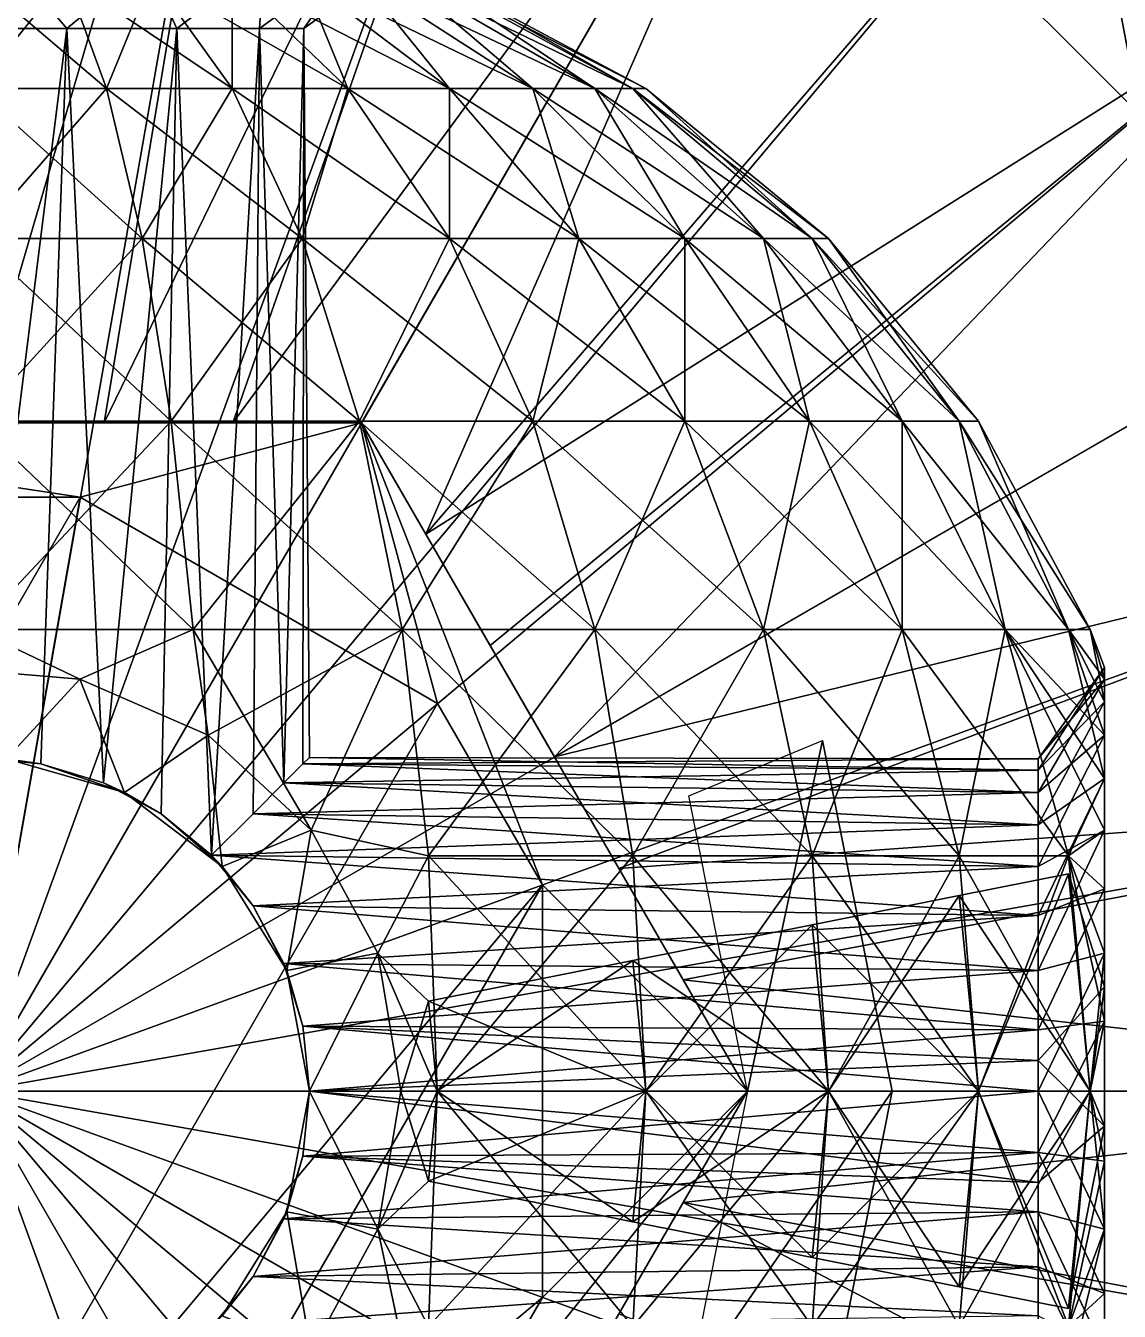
# Model space of a CAD drawing. Header units: centimetres. Extents: x -66.3 to 12.3, y -51.5 to 19.3.
# Drawn here: x 10.535 to 11.668, y 17.272 to 18.604 of the extents above; entities that cross this region are included whole.
import ezdxf

# ---------------------------------------------------------------- set-up
doc = ezdxf.new("R2010")
doc.units = ezdxf.units.CM
doc.layers.add('chrom', color=9, linetype='Continuous', true_color=0xbebebe)
doc.layers.add('plastik schwarz', color=250, linetype='Continuous', true_color=0x282828)

# ---------------------------------------------------------------- blocks, each defined once
blk = doc.blocks.new('GeometrySelector_1BD8XMC2')
at = {"layer": 'plastik schwarz'}
for points in [[(0, 0), (-0.2735, 1.5511), (0, 1.575)], [(0, 0), (-0.5387, 1.48), (-0.2735, 1.5511)], [(0, 0), (-0.7875, 1.364), (-0.5387, 1.48)], [(0, 0), (-1.0124, 1.2065), (-0.7875, 1.364)], [(0, 0), (-1.2065, 1.0124), (-1.0124, 1.2065)], [(0, 0), (-1.364, 0.7875), (-1.2065, 1.0124)], [(0, 0), (-1.48, 0.5387), (-1.364, 0.7875)], [(-0.4, 0.6928, 1.75), (-0.4, 0.6928, 1.1), (-0.8, 0, 1.1)], [(-0.4, 0.6928, 1.75), (-0.8, 0, 1.1), (-0.8, 0, 1.75)], [(-0.4788, 0.4017, 2), (-0.4, 0.6928, 1.75), (-0.8, 0, 1.75)], [(-0.5873, -0.2138, 2), (-0.4788, -0.4017, 2), (0.1085, 0.6155, 2)], [(-0.1085, 0.6155, 2), (-0.5873, -0.2138, 2), (0.1085, 0.6155, 2)], [(-0.5873, 0.2138, 2), (-0.5873, -0.2138, 2), (-0.1085, 0.6155, 2)], [(-0.4788, 0.4017, 2), (-0.5873, 0.2138, 2), (-0.1085, 0.6155, 2)], [(0.1085, 0.6155, 2), (-0.4788, -0.4017, 2), (-0.1085, -0.6155, 2)], [(0.1085, 0.6155, 2), (-0.1085, -0.6155, 2), (0.4788, 0.4017, 2)], [(-1.748, 0.3082, 0.6), (-0.7333, 0.1155, 1.1), (-1.668, 0.6071, 0.6)], [(-0.7333, 0.1155, 1.1), (-0.6667, 0.2309, 1.1), (-1.668, 0.6071, 0.6)], [(0, 0), (-1.5511, 0.2735), (-1.48, 0.5387)], [(-0.4788, 0.4017, 2), (-0.8, 0, 1.75), (-0.5873, 0.2138, 2)], [(0.4788, 0.4017, 2), (-0.1085, -0.6155, 2), (0.1085, -0.6155, 2)], [(-0.7333, 0.1155, 1.1), (-1.748, 0.3082, 0.6), (-1.775, 0, 0.6)], [(0, 0), (-1.575, 0), (-1.5511, 0.2735)], [(-0.5873, -0.2138, 2), (-0.5873, 0.2138, 2), (-0.8, 0, 1.75)], [(-0.7333, 0.1155, 1.1), (-1.775, 0, 0.6), (-0.8, 0, 1.1)], [(-0.7333, -0.1155, 1.1), (-0.8, 0, 1.1), (-1.775, 0, 0.6)], [(-0.7333, -0.1155, 1.1), (-1.775, 0, 0.6), (-1.748, -0.3082, 0.6)], [(0, 0), (-1.5511, -0.2735), (-1.575, 0)], [(0, 0), (-1.48, -0.5387), (-1.5511, -0.2735)], [(0, 0), (-1.364, -0.7875), (-1.48, -0.5387)], [(0, 0), (-1.2065, -1.0124), (-1.364, -0.7875)], [(0, 0), (-1.0124, -1.2065), (-1.2065, -1.0124)], [(0, 0), (-0.7875, -1.364), (-1.0124, -1.2065)], [(-0.5873, -0.2138, 2), (-0.8, 0, 1.75), (-0.4, -0.6928, 1.75)], [(-0.8, 0, 1.75), (-0.8, 0, 1.1), (-0.4, -0.6928, 1.1)], [(-0.8, 0, 1.75), (-0.4, -0.6928, 1.1), (-0.4, -0.6928, 1.75)], [(0, 0), (-0.5387, -1.48), (-0.7875, -1.364)], [(0, 0), (-0.2735, -1.5511), (-0.5387, -1.48)], [(0, 0), (0, -1.575), (-0.2735, -1.5511)], [(-0.6667, -0.2309, 1.1), (-0.7333, -0.1155, 1.1), (-1.748, -0.3082, 0.6)], [(-0.5873, -0.2138, 2), (-0.4, -0.6928, 1.75), (-0.4788, -0.4017, 2)], [(-0.6667, -0.2309, 1.1), (-1.748, -0.3082, 0.6), (-1.668, -0.6071, 0.6)], [(-0.6, -0.3464, 1.1), (-0.6667, -0.2309, 1.1), (-1.668, -0.6071, 0.6)], [(-0.6, -0.3464, 1.1), (-1.668, -0.6071, 0.6), (-1.5372, -0.8875, 0.6)], [(-0.6, -0.3464, 1.1), (-1.5372, -0.8875, 0.6), (-1.3597, -1.1409, 0.6)], [(-0.6, -0.3464, 1.1), (-1.3597, -1.1409, 0.6), (-0.5333, -0.4619, 1.1)], [(-0.1085, -0.6155, 2), (-0.4788, -0.4017, 2), (-0.4, -0.6928, 1.75)], [(-0.4667, -0.5774, 1.1), (-0.5333, -0.4619, 1.1), (-1.3597, -1.1409, 0.6)], [(-1.1409, -1.3597, 0.6), (-0.4667, -0.5774, 1.1), (-1.3597, -1.1409, 0.6)], [(-0.4667, -0.5774, 1.1), (-1.1409, -1.3597, 0.6), (-0.8875, -1.5372, 0.6)], [(-0.4667, -0.5774, 1.1), (-0.8875, -1.5372, 0.6), (-0.4, -0.6928, 1.1)], [(-0.1085, -0.6155, 2), (-0.4, -0.6928, 1.75), (0.4, -0.6928, 1.75)], [(-0.1085, -0.6155, 2), (0.4, -0.6928, 1.75), (0.1085, -0.6155, 2)], [(-0.2667, -0.6928, 1.1), (-0.4, -0.6928, 1.1), (-0.8875, -1.5372, 0.6)], [(-0.2667, -0.6928, 1.1), (-0.8875, -1.5372, 0.6), (-0.6071, -1.668, 0.6)], [(-0.1333, -0.6928, 1.1), (-0.2667, -0.6928, 1.1), (-0.6071, -1.668, 0.6)], [(-0.1333, -0.6928, 1.1), (-0.6071, -1.668, 0.6), (-0.3082, -1.748, 0.6)], [(-0.4, -0.6928, 1.75), (-0.4, -0.6928, 1.1), (0.4, -0.6928, 1.1)], [(-0.4, -0.6928, 1.75), (0.4, -0.6928, 1.1), (0.4, -0.6928, 1.75)], [(0, -0.6928, 1.1), (-0.1333, -0.6928, 1.1), (-0.3082, -1.748, 0.6)], [(0, -0.6928, 1.1), (-0.3082, -1.748, 0.6), (0, -1.775, 0.6)], [(-1.3597, -1.1409, 0.2), (-1.2065, -1.0124), (-1.1409, -1.3597, 0.2)], [(-1.2065, -1.0124), (-1.0124, -1.2065), (-1.1409, -1.3597, 0.2)]]:
    blk.add_3dface(points, dxfattribs=at)
blk = doc.blocks.new('hallerfuss_1BD8XMC')
blk.add_blockref('GeometrySelector_1BD8XMC2', (0, 0))
blk = doc.blocks.new('GeometrySelector_1BD8XMC5')
for points in [[(-44.05387, 116.97973), (-46.91628, 115.48494, -9.33223), (-47.83543, 115.48494)], [(-44.05387, 116.97973), (-47.83543, 115.48494), (-46.91628, 115.48494, 9.33223)], [(-41.66691, 116.97973, -14.30427), (-46.91628, 115.48494, -9.33223), (-44.05387, 116.97973)], [(-46.91628, 115.48494, 9.33223), (-41.66691, 116.97973, 14.30427), (-44.05387, 116.97973)], [(-34.585, 110.12026), (-41.66691, 116.97973, -14.30427), (-44.05387, 116.97973)], [(-34.585, 110.12026), (-44.05387, 116.97973), (-41.66691, 116.97973, 14.30427)], [(-32.24955, 110.12026, -12.49354), (-41.66691, 116.97973, -14.30427), (-34.585, 110.12026)], [(-41.66691, 116.97973, 14.30427), (-32.24955, 110.12026, 12.49354), (-34.585, 110.12026)], [(-46.91628, 115.48494, 9.33223), (-47.83543, 115.48494), (-69.44628, 103.9337)], [(-46.91628, 115.48494, 9.33223), (-69.44628, 103.9337), (-68.11189, 103.9337, 13.5483)], [(-47.83543, 115.48494), (-68.11189, 103.9337, -13.5483), (-69.44628, 103.9337)], [(-46.91628, 115.48494, -9.33223), (-68.11189, 103.9337, -13.5483), (-47.83543, 115.48494)], [(-32.24955, 110.12026, 12.49354), (-33.92046, 33.92046, 6.7472), (-34.585, 110.12026)], [(-34.585, 110.12026), (-33.92046, 33.92046, 6.7472), (-34.585, 34.585)], [(-34.585, 110.12026), (-34.585, 34.585), (-33.92046, 33.92046, -6.7472)], [(-34.585, 110.12026), (-33.92046, 33.92046, -6.7472), (-32.24955, 110.12026, -12.49354)], [(-68.11189, 103.9337, 13.5483), (-69.44628, 103.9337), (-88.38835, 88.38835)], [(-68.11189, 103.9337, 13.5483), (-88.38835, 88.38835), (-86.68999, 88.38835, 17.24371)], [(-86.68999, 88.38835, -17.24371), (-88.38835, 88.38835), (-69.44628, 103.9337)], [(-68.11189, 103.9337, -13.5483), (-86.68999, 88.38835, -17.24371), (-69.44628, 103.9337)], [(-88.38835, 88.38835), (-101.93664, 69.44628, -20.27646), (-103.9337, 69.44628)], [(-88.38835, 88.38835), (-103.9337, 69.44628), (-86.68999, 88.38835, 17.24371)], [(-86.68999, 88.38835, 17.24371), (-103.9337, 69.44628), (-101.93664, 69.44628, 20.27646)], [(-86.68999, 88.38835, -17.24371), (-101.93664, 69.44628, -20.27646), (-88.38835, 88.38835)], [(-113.26593, 47.83543, 22.52999), (-101.93664, 69.44628, 20.27646), (-115.48494, 47.83543)], [(-115.48494, 47.83543), (-101.93664, 69.44628, 20.27646), (-103.9337, 69.44628)], [(-115.48494, 47.83543), (-103.9337, 69.44628), (-113.26593, 47.83543, -22.52999)], [(-101.93664, 69.44628, -20.27646), (-113.26593, 47.83543, -22.52999), (-103.9337, 69.44628)], [(-113.26593, 47.83543, -22.52999), (-116.97973, 42.70584, -10.81459), (-115.48494, 47.83543)], [(-115.48494, 47.83543), (-116.97973, 42.70584, -10.81459), (-116.97973, 43.90341, 3.63794)], [(-115.48494, 47.83543), (-116.97973, 43.90341, 3.63794), (-113.26593, 47.83543, 22.52999)], [(-116.97973, 42.70584, -10.81459), (-110.12026, 34.43747, -3.1911), (-116.97973, 43.90341, 3.63794)], [(-116.97973, 43.90341, 3.63794), (-110.12026, 34.43747, -3.1911), (-110.12026, 33.26474, 9.46463)], [(-110.12026, 34.43747, -3.1911), (-33.92046, 33.92046, -6.7472), (-34.585, 34.585)], [(-110.12026, 34.43747, -3.1911), (-34.585, 34.585), (-110.12026, 33.26474, 9.46463)], [(-110.12026, 33.26474, 9.46463), (-34.585, 34.585), (-33.92046, 33.92046, 6.7472)], [(116.97973, 20.96733, 38.74423), (110.12026, 18.20666, 29.40476), (116.97973, 32.41149, 29.83688)], [(116.97973, 32.41149, 29.83688), (110.12026, 18.20666, 29.40476), (110.12026, 27.59943, 20.84212)], [(113.26593, 24.38629, 46.91628), (116.97973, 20.96733, 38.74423), (116.97973, 32.41149, 29.83688)], [(110.12026, 18.20666, 29.40476), (24.45529, 24.45529, 24.45529), (110.12026, 27.59943, 20.84212)], [(34.7647, 27.05845, -116.97973), (32.24955, 12.49354, -110.12026), (25.55862, 23.29976, -110.12026)], [(34.7647, 27.05845, 116.97973), (25.55862, 23.29976, 110.12026), (32.24955, 12.49354, 110.12026)], [(41.66691, 14.30427, -116.97973), (32.24955, 12.49354, -110.12026), (34.7647, 27.05845, -116.97973)], [(34.7647, 27.05845, 116.97973), (32.24955, 12.49354, 110.12026), (41.66691, 14.30427, 116.97973)], [(43.81214, 24.38629, 114.50242), (34.7647, 27.05845, 116.97973), (41.66691, 14.30427, 116.97973)], [(41.66691, 14.30427, -116.97973), (34.7647, 27.05845, -116.97973), (46.91628, 24.38629, -113.26593)], [(116.97973, 27.05845, -34.7647), (110.12026, 23.29976, -25.55862), (110.12026, 12.49354, -32.24955)], [(116.97973, 27.05845, -34.7647), (110.12026, 12.49354, -32.24955), (116.97973, 14.30427, -41.66691)], [(114.50242, 24.38629, -43.81214), (116.97973, 27.05845, -34.7647), (116.97973, 14.30427, -41.66691)], [(24.45529, 24.45529, -24.45529), (25.55862, 23.29976, -110.12026), (28.75638, 19.2144, -28.75638)], [(28.75638, 19.2144, 28.75638), (25.55862, 23.29976, 110.12026), (24.45529, 24.45529, 24.45529)], [(110.12026, 23.29976, -25.55862), (24.45529, 24.45529, -24.45529), (28.75638, 19.2144, -28.75638)], [(110.12026, 18.20666, 29.40476), (28.75638, 19.2144, 28.75638), (24.45529, 24.45529, 24.45529)], [(43.81214, 24.38629, 114.50242), (41.66691, 14.30427, 116.97973), (46.91628, 24.38629, 113.26593)], [(46.91628, 24.38629, 113.26593), (41.66691, 14.30427, 116.97973), (47.83543, 0, 115.48494)], [(46.91628, 24.38629, -113.26593), (47.83543, 0, -115.48494), (41.66691, 14.30427, -116.97973)], [(46.91628, 24.38629, 113.26593), (47.83543, 0, 115.48494), (68.11189, 24.38629, 101.93664)], [(68.11189, 24.38629, -101.93664), (69.44628, 0, -103.9337), (46.91628, 24.38629, -113.26593)], [(46.91628, 24.38629, -113.26593), (69.44628, 0, -103.9337), (47.83543, 0, -115.48494)], [(68.11189, 24.38629, 101.93664), (47.83543, 0, 115.48494), (69.44628, 0, 103.9337)], [(68.11189, 24.38629, 101.93664), (69.44628, 0, 103.9337), (86.68999, 24.38629, 86.68999)], [(86.68999, 24.38629, -86.68999), (88.38835, 0, -88.38835), (68.11189, 24.38629, -101.93664)], [(68.11189, 24.38629, -101.93664), (88.38835, 0, -88.38835), (69.44628, 0, -103.9337)], [(86.68999, 24.38629, 86.68999), (69.44628, 0, 103.9337), (88.38835, 0, 88.38835)], [(86.68999, 24.38629, 86.68999), (88.38835, 0, 88.38835), (101.93664, 24.38629, 68.11189)], [(101.93664, 24.38629, -68.11189), (103.9337, 0, -69.44628), (86.68999, 24.38629, -86.68999)], [(86.68999, 24.38629, -86.68999), (103.9337, 0, -69.44628), (88.38835, 0, -88.38835)], [(101.93664, 24.38629, 68.11189), (88.38835, 0, 88.38835), (103.9337, 0, 69.44628)], [(101.93664, 24.38629, 68.11189), (103.9337, 0, 69.44628), (113.26593, 24.38629, 46.91628)], [(113.26593, 24.38629, -46.91628), (115.48494, 0, -47.83543), (101.93664, 24.38629, -68.11189)], [(101.93664, 24.38629, -68.11189), (115.48494, 0, -47.83543), (103.9337, 0, -69.44628)], [(113.26593, 24.38629, 46.91628), (103.9337, 0, 69.44628), (115.48494, 0, 47.83543)], [(113.26593, 24.38629, 46.91628), (115.48494, 0, 47.83543), (116.97973, 7.25103, 43.45304)], [(116.97973, 7.25103, 43.45304), (116.97973, 20.96733, 38.74423), (113.26593, 24.38629, 46.91628)], [(114.50242, 24.38629, -43.81214), (116.97973, 14.30427, -41.66691), (113.26593, 24.38629, -46.91628)], [(113.26593, 24.38629, -46.91628), (116.97973, 14.30427, -41.66691), (115.48494, 0, -47.83543)], [(28.75638, 19.2144, -28.75638), (25.55862, 23.29976, -110.12026), (32.24955, 12.49354, -110.12026)], [(28.75638, 19.2144, 28.75638), (32.24955, 12.49354, 110.12026), (25.55862, 23.29976, 110.12026)], [(110.12026, 23.29976, -25.55862), (28.75638, 19.2144, -28.75638), (110.12026, 12.49354, -32.24955)], [(116.97973, 7.25103, 43.45304), (110.12026, 6.35498, 33.99612), (116.97973, 20.96733, 38.74423)], [(116.97973, 20.96733, 38.74423), (110.12026, 6.35498, 33.99612), (110.12026, 18.20666, 29.40476)], [(28.75638, 19.2144, -28.75638), (32.24955, 12.49354, -110.12026), (31.95237, 13.23511, -31.95237)], [(31.95237, 13.23511, 31.95237), (32.24955, 12.49354, 110.12026), (28.75638, 19.2144, 28.75638)], [(110.12026, 12.49354, -32.24955), (28.75638, 19.2144, -28.75638), (31.95237, 13.23511, -31.95237)], [(110.12026, 18.20666, 29.40476), (31.95237, 13.23511, 31.95237), (28.75638, 19.2144, 28.75638)], [(110.12026, 6.35498, 33.99612), (31.95237, 13.23511, 31.95237), (110.12026, 18.20666, 29.40476)], [(32.24955, 12.49354, -110.12026), (41.66691, 14.30427, -116.97973), (34.585, 0, -110.12026)], [(41.66691, 14.30427, 116.97973), (32.24955, 12.49354, 110.12026), (34.585, 0, 110.12026)], [(34.585, 0, -110.12026), (41.66691, 14.30427, -116.97973), (44.05387, 0, -116.97973)], [(34.585, 0, 110.12026), (44.05387, 0, 116.97973), (41.66691, 14.30427, 116.97973)], [(41.66691, 14.30427, 116.97973), (44.05387, 0, 116.97973), (47.83543, 0, 115.48494)], [(41.66691, 14.30427, -116.97973), (47.83543, 0, -115.48494), (44.05387, 0, -116.97973)], [(110.12026, 0, -34.585), (116.97973, 0, -44.05387), (116.97973, 14.30427, -41.66691)], [(116.97973, 14.30427, -41.66691), (110.12026, 12.49354, -32.24955), (110.12026, 0, -34.585)], [(116.97973, 14.30427, -41.66691), (116.97973, 0, -44.05387), (115.48494, 0, -47.83543)], [(31.95237, 13.23511, -31.95237), (32.24955, 12.49354, -110.12026), (33.92046, 6.7472, -33.92046)], [(33.92046, 6.7472, 33.92046), (32.24955, 12.49354, 110.12026), (31.95237, 13.23511, 31.95237)], [(110.12026, 12.49354, -32.24955), (31.95237, 13.23511, -31.95237), (33.92046, 6.7472, -33.92046)], [(110.12026, 6.35498, 33.99612), (33.92046, 6.7472, 33.92046), (31.95237, 13.23511, 31.95237)], [(33.92046, 6.7472, -33.92046), (32.24955, 12.49354, -110.12026), (34.585, 0, -110.12026)], [(33.92046, 6.7472, 33.92046), (34.585, 0, 110.12026), (32.24955, 12.49354, 110.12026)], [(110.12026, 12.49354, -32.24955), (33.92046, 6.7472, -33.92046), (110.12026, 0, -34.585)], [(33.92046, 6.7472, -33.92046), (34.585, 0, -110.12026), (34.585, 0, -34.585)], [(34.585, 0, 34.585), (34.585, 0, 110.12026), (33.92046, 6.7472, 33.92046)], [(110.12026, 0, -34.585), (33.92046, 6.7472, -33.92046), (34.585, 0, -34.585)], [(110.12026, 6.35498, 33.99612), (34.585, 0, 34.585), (33.92046, 6.7472, 33.92046)], [(116.97973, -7.25103, 43.45304), (110.12026, 6.35498, 33.99612), (116.97973, 7.25103, 43.45304)], [(116.97973, 7.25103, 43.45304), (115.48494, 0, 47.83543), (116.97973, -7.25103, 43.45304)], [(110.12026, -6.35498, 33.99612), (34.585, 0, 34.585), (110.12026, 6.35498, 33.99612)], [(116.97973, -7.25103, 43.45304), (110.12026, -6.35498, 33.99612), (110.12026, 6.35498, 33.99612)], [(32.24955, -12.49354, 110.12026), (41.66691, -14.30427, 116.97973), (34.585, 0, 110.12026)], [(33.92046, -6.7472, 33.92046), (32.24955, -12.49354, 110.12026), (34.585, 0, 110.12026)], [(33.92046, -6.7472, 33.92046), (34.585, 0, 110.12026), (34.585, 0, 34.585)], [(110.12026, -6.35498, 33.99612), (33.92046, -6.7472, 33.92046), (34.585, 0, 34.585)], [(34.585, 0, 110.12026), (41.66691, -14.30427, 116.97973), (44.05387, 0, 116.97973)], [(47.83543, 0, 115.48494), (44.05387, 0, 116.97973), (41.66691, -14.30427, 116.97973)], [(47.83543, 0, 115.48494), (41.66691, -14.30427, 116.97973), (46.91628, -24.38629, 113.26593)], [(69.44628, 0, 103.9337), (47.83543, 0, 115.48494), (46.91628, -24.38629, 113.26593)], [(69.44628, 0, 103.9337), (46.91628, -24.38629, 113.26593), (68.11189, -24.38629, 101.93664)], [(68.11189, -24.38629, 101.93664), (86.68999, -24.38629, 86.68999), (88.38835, 0, 88.38835)], [(69.44628, 0, 103.9337), (68.11189, -24.38629, 101.93664), (88.38835, 0, 88.38835)], [(88.38835, 0, 88.38835), (86.68999, -24.38629, 86.68999), (103.9337, 0, 69.44628)], [(101.93664, -24.38629, 68.11189), (103.9337, 0, 69.44628), (86.68999, -24.38629, 86.68999)], [(113.26593, -24.38629, 46.91628), (115.48494, 0, 47.83543), (101.93664, -24.38629, 68.11189)], [(101.93664, -24.38629, 68.11189), (115.48494, 0, 47.83543), (103.9337, 0, 69.44628)], [(116.97973, -7.25103, 43.45304), (115.48494, 0, 47.83543), (113.26593, -24.38629, 46.91628)], [(41.66691, -14.30427, -116.97973), (32.24955, -12.49354, -110.12026), (34.585, 0, -110.12026)], [(33.92046, -6.7472, -33.92046), (34.585, 0, -110.12026), (32.24955, -12.49354, -110.12026)], [(34.585, 0, -34.585), (34.585, 0, -110.12026), (33.92046, -6.7472, -33.92046)], [(110.12026, 0, -34.585), (34.585, 0, -34.585), (33.92046, -6.7472, -33.92046)], [(110.12026, 0, -34.585), (33.92046, -6.7472, -33.92046), (110.12026, -12.49354, -32.24955)], [(34.585, 0, -110.12026), (44.05387, 0, -116.97973), (41.66691, -14.30427, -116.97973)], [(44.05387, 0, -116.97973), (47.83543, 0, -115.48494), (41.66691, -14.30427, -116.97973)], [(41.66691, -14.30427, -116.97973), (47.83543, 0, -115.48494), (46.91628, -24.38629, -113.26593)], [(46.91628, -24.38629, -113.26593), (47.83543, 0, -115.48494), (68.11189, -24.38629, -101.93664)], [(68.11189, -24.38629, -101.93664), (47.83543, 0, -115.48494), (69.44628, 0, -103.9337)], [(68.11189, -24.38629, -101.93664), (69.44628, 0, -103.9337), (86.68999, -24.38629, -86.68999)], [(86.68999, -24.38629, -86.68999), (69.44628, 0, -103.9337), (88.38835, 0, -88.38835)], [(86.68999, -24.38629, -86.68999), (88.38835, 0, -88.38835), (101.93664, -24.38629, -68.11189)], [(101.93664, -24.38629, -68.11189), (88.38835, 0, -88.38835), (103.9337, 0, -69.44628)], [(113.26593, -24.38629, -46.91628), (101.93664, -24.38629, -68.11189), (103.9337, 0, -69.44628)], [(113.26593, -24.38629, -46.91628), (103.9337, 0, -69.44628), (115.48494, 0, -47.83543)], [(110.12026, -12.49354, -32.24955), (116.97973, -14.30427, -41.66691), (110.12026, 0, -34.585)], [(110.12026, 0, -34.585), (116.97973, -14.30427, -41.66691), (116.97973, 0, -44.05387)], [(115.48494, 0, -47.83543), (116.97973, -14.30427, -41.66691), (113.26593, -24.38629, -46.91628)], [(115.48494, 0, -47.83543), (116.97973, 0, -44.05387), (116.97973, -14.30427, -41.66691)], [(110.12026, -18.20666, 29.40476), (31.95237, -13.23511, 31.95237), (110.12026, -6.35498, 33.99612)], [(110.12026, -6.35498, 33.99612), (31.95237, -13.23511, 31.95237), (33.92046, -6.7472, 33.92046)], [(116.97973, -20.96733, 38.74423), (110.12026, -18.20666, 29.40476), (110.12026, -6.35498, 33.99612)], [(116.97973, -20.96733, 38.74423), (110.12026, -6.35498, 33.99612), (116.97973, -7.25103, 43.45304)], [(33.92046, -6.7472, -33.92046), (32.24955, -12.49354, -110.12026), (31.95237, -13.23511, -31.95237)], [(31.95237, -13.23511, 31.95237), (32.24955, -12.49354, 110.12026), (33.92046, -6.7472, 33.92046)], [(110.12026, -12.49354, -32.24955), (33.92046, -6.7472, -33.92046), (31.95237, -13.23511, -31.95237)], [(116.97973, -7.25103, 43.45304), (113.26593, -24.38629, 46.91628), (116.97973, -20.96733, 38.74423)], [(34.7647, -27.05845, -116.97973), (25.55862, -23.29976, -110.12026), (32.24955, -12.49354, -110.12026)], [(28.75638, -19.2144, -28.75638), (32.24955, -12.49354, -110.12026), (25.55862, -23.29976, -110.12026)], [(34.7647, -27.05845, 116.97973), (32.24955, -12.49354, 110.12026), (25.55862, -23.29976, 110.12026)], [(28.75638, -19.2144, 28.75638), (25.55862, -23.29976, 110.12026), (32.24955, -12.49354, 110.12026)], [(31.95237, -13.23511, -31.95237), (32.24955, -12.49354, -110.12026), (28.75638, -19.2144, -28.75638)], [(28.75638, -19.2144, 28.75638), (32.24955, -12.49354, 110.12026), (31.95237, -13.23511, 31.95237)], [(110.12026, -12.49354, -32.24955), (31.95237, -13.23511, -31.95237), (28.75638, -19.2144, -28.75638)], [(110.12026, -12.49354, -32.24955), (28.75638, -19.2144, -28.75638), (110.12026, -23.29976, -25.55862)], [(110.12026, -18.20666, 29.40476), (28.75638, -19.2144, 28.75638), (31.95237, -13.23511, 31.95237)], [(34.7647, -27.05845, -116.97973), (32.24955, -12.49354, -110.12026), (41.66691, -14.30427, -116.97973)], [(41.66691, -14.30427, 116.97973), (32.24955, -12.49354, 110.12026), (34.7647, -27.05845, 116.97973)], [(116.97973, -14.30427, -41.66691), (110.12026, -12.49354, -32.24955), (116.97973, -27.05845, -34.7647)], [(116.97973, -27.05845, -34.7647), (110.12026, -12.49354, -32.24955), (110.12026, -23.29976, -25.55862)], [(46.91628, -24.38629, 113.26593), (41.66691, -14.30427, 116.97973), (34.7647, -27.05845, 116.97973)], [(46.91628, -24.38629, -113.26593), (34.7647, -27.05845, -116.97973), (41.66691, -14.30427, -116.97973)], [(113.26593, -24.38629, -46.91628), (116.97973, -14.30427, -41.66691), (116.97973, -27.05845, -34.7647)], [(110.12026, -27.59943, 20.84212), (24.45529, -24.45529, 24.45529), (110.12026, -18.20666, 29.40476)], [(110.12026, -18.20666, 29.40476), (24.45529, -24.45529, 24.45529), (28.75638, -19.2144, 28.75638)], [(116.97973, -32.41149, 29.83688), (110.12026, -27.59943, 20.84212), (110.12026, -18.20666, 29.40476)], [(116.97973, -32.41149, 29.83688), (110.12026, -18.20666, 29.40476), (116.97973, -20.96733, 38.74423)], [(28.75638, -19.2144, -28.75638), (25.55862, -23.29976, -110.12026), (24.45529, -24.45529, -24.45529)], [(24.45529, -24.45529, 24.45529), (25.55862, -23.29976, 110.12026), (28.75638, -19.2144, 28.75638)], [(110.12026, -23.29976, -25.55862), (28.75638, -19.2144, -28.75638), (24.45529, -24.45529, -24.45529)], [(116.97973, -20.96733, 38.74423), (113.26593, -24.38629, 46.91628), (116.97973, -32.41149, 29.83688)], [(24.09518, -36.88043, -116.97973), (15.41586, -30.95922, -110.12026), (25.55862, -23.29976, -110.12026)], [(19.2144, -28.75638, -28.75638), (25.55862, -23.29976, -110.12026), (15.41586, -30.95922, -110.12026)], [(24.09518, -36.88043, 116.97973), (25.55862, -23.29976, 110.12026), (15.41586, -30.95922, 110.12026)], [(19.2144, -28.75638, 28.75638), (15.41586, -30.95922, 110.12026), (25.55862, -23.29976, 110.12026)], [(24.45529, -24.45529, -24.45529), (25.55862, -23.29976, -110.12026), (19.2144, -28.75638, -28.75638)], [(19.2144, -28.75638, 28.75638), (25.55862, -23.29976, 110.12026), (24.45529, -24.45529, 24.45529)], [(24.09518, -36.88043, -116.97973), (25.55862, -23.29976, -110.12026), (34.7647, -27.05845, -116.97973)], [(34.7647, -27.05845, 116.97973), (25.55862, -23.29976, 110.12026), (24.09518, -36.88043, 116.97973)], [(110.12026, -23.29976, -25.55862), (24.45529, -24.45529, -24.45529), (28.75638, -28.75638, -19.2144)], [(110.12026, -23.29976, -25.55862), (28.75638, -28.75638, -19.2144), (110.12026, -30.95922, -15.41586)], [(116.97973, -27.05845, -34.7647), (110.12026, -23.29976, -25.55862), (116.97973, -36.88043, -24.09518)], [(116.97973, -36.88043, -24.09518), (110.12026, -23.29976, -25.55862), (110.12026, -30.95922, -15.41586)], [(20.84212, -110.12026, 27.59943), (19.2144, -28.75638, 28.75638), (24.45529, -24.45529, 24.45529)], [(20.84212, -110.12026, -27.59943), (24.45529, -24.45529, -24.45529), (19.2144, -28.75638, -28.75638)], [(20.84212, -110.12026, 27.59943), (24.45529, -24.45529, 24.45529), (29.40476, -110.12026, 18.20666)], [(29.40476, -110.12026, -18.20666), (24.45529, -24.45529, -24.45529), (20.84212, -110.12026, -27.59943)], [(29.40476, -110.12026, 18.20666), (24.45529, -24.45529, 24.45529), (28.75638, -28.75638, 19.2144)], [(29.40476, -110.12026, -18.20666), (28.75638, -28.75638, -19.2144), (24.45529, -24.45529, -24.45529)], [(110.12026, -27.59943, 20.84212), (28.75638, -28.75638, 19.2144), (24.45529, -24.45529, 24.45529)], [(46.91628, -24.38629, 113.26593), (34.7647, -27.05845, 116.97973), (44.19417, -47.83543, 106.69417)], [(46.91628, -24.38629, -113.26593), (44.19417, -47.83543, -106.69417), (34.7647, -27.05845, -116.97973)], [(64.16, -47.83543, -96.02222), (44.19417, -47.83543, -106.69417), (46.91628, -24.38629, -113.26593)], [(44.19417, -47.83543, 106.69417), (64.16, -47.83543, 96.02222), (68.11189, -24.38629, 101.93664)], [(68.11189, -24.38629, 101.93664), (46.91628, -24.38629, 113.26593), (44.19417, -47.83543, 106.69417)], [(46.91628, -24.38629, -113.26593), (68.11189, -24.38629, -101.93664), (64.16, -47.83543, -96.02222)], [(68.11189, -24.38629, 101.93664), (64.16, -47.83543, 96.02222), (86.68999, -24.38629, 86.68999)], [(81.66019, -47.83543, 81.66019), (86.68999, -24.38629, 86.68999), (64.16, -47.83543, 96.02222)], [(64.16, -47.83543, -96.02222), (68.11189, -24.38629, -101.93664), (81.66019, -47.83543, -81.66019)], [(81.66019, -47.83543, -81.66019), (68.11189, -24.38629, -101.93664), (86.68999, -24.38629, -86.68999)], [(96.02222, -47.83543, 64.16), (101.93664, -24.38629, 68.11189), (81.66019, -47.83543, 81.66019)], [(81.66019, -47.83543, 81.66019), (101.93664, -24.38629, 68.11189), (86.68999, -24.38629, 86.68999)], [(86.68999, -24.38629, -86.68999), (96.02222, -47.83543, -64.16), (81.66019, -47.83543, -81.66019)], [(101.93664, -24.38629, -68.11189), (96.02222, -47.83543, -64.16), (86.68999, -24.38629, -86.68999)], [(106.69417, -47.83543, -44.19417), (96.02222, -47.83543, -64.16), (101.93664, -24.38629, -68.11189)], [(106.69417, -47.83543, 44.19417), (113.26593, -24.38629, 46.91628), (96.02222, -47.83543, 64.16)], [(96.02222, -47.83543, 64.16), (113.26593, -24.38629, 46.91628), (101.93664, -24.38629, 68.11189)], [(106.69417, -47.83543, -44.19417), (101.93664, -24.38629, -68.11189), (113.26593, -24.38629, -46.91628)], [(116.97973, -32.41149, 29.83688), (113.26593, -24.38629, 46.91628), (106.69417, -47.83543, 44.19417)], [(113.26593, -24.38629, -46.91628), (116.97973, -27.05845, -34.7647), (106.69417, -47.83543, -44.19417)], [(44.19417, -47.83543, -106.69417), (22.52999, -47.83543, -113.26593), (34.7647, -27.05845, -116.97973)], [(34.7647, -27.05845, -116.97973), (22.52999, -47.83543, -113.26593), (24.09518, -36.88043, -116.97973)], [(44.19417, -47.83543, 106.69417), (34.7647, -27.05845, 116.97973), (24.09518, -36.88043, 116.97973)], [(110.12026, -27.59943, 20.84212), (31.95237, -31.95237, 13.23511), (28.75638, -28.75638, 19.2144)], [(110.12026, -33.26474, 9.46463), (31.95237, -31.95237, 13.23511), (110.12026, -27.59943, 20.84212)], [(106.69417, -47.83543, -44.19417), (116.97973, -27.05845, -34.7647), (116.97973, -36.88043, -24.09518)], [(116.97973, -40.34336, 17.69624), (110.12026, -33.26474, 9.46463), (110.12026, -27.59943, 20.84212)], [(116.97973, -40.34336, 17.69624), (110.12026, -27.59943, 20.84212), (116.97973, -32.41149, 29.83688)], [(19.2144, -28.75638, -28.75638), (15.41586, -30.95922, -110.12026), (13.23511, -31.95237, -31.95237)], [(13.23511, -31.95237, 31.95237), (15.41586, -30.95922, 110.12026), (19.2144, -28.75638, 28.75638)], [(20.84212, -110.12026, 27.59943), (13.23511, -31.95237, 31.95237), (19.2144, -28.75638, 28.75638)], [(20.84212, -110.12026, -27.59943), (19.2144, -28.75638, -28.75638), (13.23511, -31.95237, -31.95237)], [(29.40476, -110.12026, 18.20666), (28.75638, -28.75638, 19.2144), (31.95237, -31.95237, 13.23511)], [(29.40476, -110.12026, -18.20666), (31.95237, -31.95237, -13.23511), (28.75638, -28.75638, -19.2144)], [(110.12026, -30.95922, -15.41586), (28.75638, -28.75638, -19.2144), (31.95237, -31.95237, -13.23511)], [(10.81459, -42.70584, -116.97973), (3.1911, -34.43747, -110.12026), (15.41586, -30.95922, -110.12026)], [(6.7472, -33.92046, -33.92046), (15.41586, -30.95922, -110.12026), (3.1911, -34.43747, -110.12026)], [(10.81459, -42.70584, 116.97973), (15.41586, -30.95922, 110.12026), (3.1911, -34.43747, 110.12026)], [(6.7472, -33.92046, 33.92046), (3.1911, -34.43747, 110.12026), (15.41586, -30.95922, 110.12026)], [(13.23511, -31.95237, -31.95237), (15.41586, -30.95922, -110.12026), (6.7472, -33.92046, -33.92046)], [(6.7472, -33.92046, 33.92046), (15.41586, -30.95922, 110.12026), (13.23511, -31.95237, 31.95237)], [(9.46463, -110.12026, 33.26474), (6.7472, -33.92046, 33.92046), (13.23511, -31.95237, 31.95237)], [(9.46463, -110.12026, -33.26474), (13.23511, -31.95237, -31.95237), (6.7472, -33.92046, -33.92046)], [(9.46463, -110.12026, 33.26474), (13.23511, -31.95237, 31.95237), (20.84212, -110.12026, 27.59943)], [(20.84212, -110.12026, -27.59943), (13.23511, -31.95237, -31.95237), (9.46463, -110.12026, -33.26474)], [(10.81459, -42.70584, -116.97973), (15.41586, -30.95922, -110.12026), (24.09518, -36.88043, -116.97973)], [(24.09518, -36.88043, 116.97973), (15.41586, -30.95922, 110.12026), (10.81459, -42.70584, 116.97973)], [(29.40476, -110.12026, 18.20666), (31.95237, -31.95237, 13.23511), (33.99612, -110.12026, 6.35498)], [(33.99612, -110.12026, -6.35498), (31.95237, -31.95237, -13.23511), (29.40476, -110.12026, -18.20666)], [(110.12026, -30.95922, -15.41586), (31.95237, -31.95237, -13.23511), (33.92046, -33.92046, -6.7472)], [(33.99612, -110.12026, 6.35498), (31.95237, -31.95237, 13.23511), (33.92046, -33.92046, 6.7472)], [(33.99612, -110.12026, -6.35498), (33.92046, -33.92046, -6.7472), (31.95237, -31.95237, -13.23511)], [(110.12026, -33.26474, 9.46463), (33.92046, -33.92046, 6.7472), (31.95237, -31.95237, 13.23511)], [(110.12026, -30.95922, -15.41586), (33.92046, -33.92046, -6.7472), (110.12026, -34.43747, -3.1911)], [(116.97973, -36.88043, -24.09518), (110.12026, -30.95922, -15.41586), (116.97973, -42.70584, -10.81459)], [(116.97973, -42.70584, -10.81459), (110.12026, -30.95922, -15.41586), (110.12026, -34.43747, -3.1911)], [(-116.97973, -43.90341, 3.63794), (-110.12026, -33.26474, 9.46463), (-110.12026, -34.43747, -3.1911)], [(-110.12026, -33.26474, 9.46463), (-33.92046, -33.92046, 6.7472), (-34.585, -34.585)], [(-110.12026, -33.26474, 9.46463), (-34.585, -34.585), (-110.12026, -34.43747, -3.1911)], [(110.12026, -33.26474, 9.46463), (34.585, -34.585), (33.92046, -33.92046, 6.7472)], [(110.12026, -34.43747, -3.1911), (34.585, -34.585), (110.12026, -33.26474, 9.46463)], [(116.97973, -32.41149, 29.83688), (106.69417, -47.83543, 44.19417), (113.26593, -47.83543, 22.52999)], [(116.97973, -43.90341, 3.63794), (110.12026, -34.43747, -3.1911), (110.12026, -33.26474, 9.46463)], [(116.97973, -43.90341, 3.63794), (110.12026, -33.26474, 9.46463), (116.97973, -40.34336, 17.69624)], [(113.26593, -47.83543, 22.52999), (116.97973, -40.34336, 17.69624), (116.97973, -32.41149, 29.83688)], [(-116.97973, -43.90341, 3.63794), (-110.12026, -34.43747, -3.1911), (-116.97973, -42.70584, -10.81459)], [(-110.12026, -34.43747, -3.1911), (-34.585, -34.585), (-33.92046, -33.92046, -6.7472)], [(-32.24955, -110.12026, -12.49354), (-33.92046, -33.92046, -6.7472), (-34.585, -110.12026)], [(-34.585, -110.12026), (-33.92046, -33.92046, -6.7472), (-34.585, -34.585)], [(-34.585, -110.12026), (-34.585, -34.585), (-33.92046, -33.92046, 6.7472)], [(-34.585, -110.12026), (-33.92046, -33.92046, 6.7472), (-32.24955, -110.12026, 12.49354)], [(-3.63794, -43.90341, -116.97973), (3.1911, -34.43747, -110.12026), (10.81459, -42.70584, -116.97973)], [(10.81459, -42.70584, 116.97973), (3.1911, -34.43747, 110.12026), (-3.63794, -43.90341, 116.97973)], [(-3.1911, -110.12026, 34.43747), (0, -34.585, 34.585), (9.46463, -110.12026, 33.26474)], [(9.46463, -110.12026, -33.26474), (0, -34.585, -34.585), (-3.1911, -110.12026, -34.43747)], [(6.7472, -33.92046, -33.92046), (3.1911, -34.43747, -110.12026), (0, -34.585, -34.585)], [(0, -34.585, 34.585), (3.1911, -34.43747, 110.12026), (6.7472, -33.92046, 33.92046)], [(9.46463, -110.12026, 33.26474), (0, -34.585, 34.585), (6.7472, -33.92046, 33.92046)], [(9.46463, -110.12026, -33.26474), (6.7472, -33.92046, -33.92046), (0, -34.585, -34.585)], [(33.99612, -110.12026, 6.35498), (33.92046, -33.92046, 6.7472), (34.585, -34.585)], [(33.99612, -110.12026, -6.35498), (34.585, -34.585), (33.92046, -33.92046, -6.7472)], [(110.12026, -34.43747, -3.1911), (33.92046, -33.92046, -6.7472), (34.585, -34.585)], [(33.99612, -110.12026, 6.35498), (34.585, -34.585), (33.99612, -110.12026, -6.35498)], [(116.97973, -42.70584, -10.81459), (110.12026, -34.43747, -3.1911), (116.97973, -43.90341, 3.63794)], [(22.52999, -47.83543, 113.26593), (24.09518, -36.88043, 116.97973), (10.81459, -42.70584, 116.97973)], [(24.09518, -36.88043, -116.97973), (22.52999, -47.83543, -113.26593), (10.81459, -42.70584, -116.97973)], [(44.19417, -47.83543, 106.69417), (24.09518, -36.88043, 116.97973), (22.52999, -47.83543, 113.26593)], [(106.69417, -47.83543, -44.19417), (116.97973, -36.88043, -24.09518), (113.26593, -47.83543, -22.52999)], [(113.26593, -47.83543, -22.52999), (116.97973, -36.88043, -24.09518), (116.97973, -42.70584, -10.81459)], [(115.48494, -47.83543), (116.97973, -40.34336, 17.69624), (113.26593, -47.83543, 22.52999)], [(115.48494, -47.83543), (116.97973, -43.90341, 3.63794), (116.97973, -40.34336, 17.69624)], [(-115.48494, -47.83543), (-116.97973, -43.90341, 3.63794), (-116.97973, -42.70584, -10.81459)], [(-115.48494, -47.83543), (-116.97973, -42.70584, -10.81459), (-113.26593, -47.83543, -22.52999)], [(-113.26593, -47.83543, 22.52999), (-116.97973, -43.90341, 3.63794), (-115.48494, -47.83543)], [(0, -47.83543, 115.48494), (10.81459, -42.70584, 116.97973), (-3.63794, -43.90341, 116.97973)], [(10.81459, -42.70584, -116.97973), (0, -47.83543, -115.48494), (-3.63794, -43.90341, -116.97973)], [(22.52999, -47.83543, 113.26593), (10.81459, -42.70584, 116.97973), (0, -47.83543, 115.48494)], [(10.81459, -42.70584, -116.97973), (22.52999, -47.83543, -113.26593), (0, -47.83543, -115.48494)], [(113.26593, -47.83543, -22.52999), (116.97973, -42.70584, -10.81459), (115.48494, -47.83543)], [(115.48494, -47.83543), (116.97973, -42.70584, -10.81459), (116.97973, -43.90341, 3.63794)], [(-101.93664, -69.44628, -20.27646), (-103.9337, -69.44628), (-115.48494, -47.83543)], [(-101.93664, -69.44628, -20.27646), (-115.48494, -47.83543), (-113.26593, -47.83543, -22.52999)], [(-115.48494, -47.83543), (-103.9337, -69.44628), (-113.26593, -47.83543, 22.52999)], [(-113.26593, -47.83543, 22.52999), (-103.9337, -69.44628), (-101.93664, -69.44628, 20.27646)], [(0, -69.44628, 103.9337), (20.27646, -69.44628, 101.93664), (22.52999, -47.83543, 113.26593)], [(22.52999, -47.83543, -113.26593), (20.27646, -69.44628, -101.93664), (0, -47.83543, -115.48494)], [(22.52999, -47.83543, 113.26593), (0, -47.83543, 115.48494), (0, -69.44628, 103.9337)], [(20.27646, -69.44628, -101.93664), (0, -69.44628, -103.9337), (0, -47.83543, -115.48494)], [(22.52999, -47.83543, 113.26593), (20.27646, -69.44628, 101.93664), (44.19417, -47.83543, 106.69417)], [(20.27646, -69.44628, 101.93664), (39.77371, -69.44628, 96.02222), (44.19417, -47.83543, 106.69417)], [(39.77371, -69.44628, -96.02222), (20.27646, -69.44628, -101.93664), (22.52999, -47.83543, -113.26593)], [(44.19417, -47.83543, -106.69417), (39.77371, -69.44628, -96.02222), (22.52999, -47.83543, -113.26593)], [(44.19417, -47.83543, 106.69417), (39.77371, -69.44628, 96.02222), (64.16, -47.83543, 96.02222)], [(57.74247, -69.44628, -86.41771), (39.77371, -69.44628, -96.02222), (44.19417, -47.83543, -106.69417)], [(39.77371, -69.44628, 96.02222), (57.74247, -69.44628, 86.41771), (64.16, -47.83543, 96.02222)], [(64.16, -47.83543, -96.02222), (57.74247, -69.44628, -86.41771), (44.19417, -47.83543, -106.69417)], [(73.49223, -69.44628, -73.49223), (57.74247, -69.44628, -86.41771), (64.16, -47.83543, -96.02222)], [(73.49223, -69.44628, 73.49223), (81.66019, -47.83543, 81.66019), (57.74247, -69.44628, 86.41771)], [(57.74247, -69.44628, 86.41771), (81.66019, -47.83543, 81.66019), (64.16, -47.83543, 96.02222)], [(64.16, -47.83543, -96.02222), (81.66019, -47.83543, -81.66019), (73.49223, -69.44628, -73.49223)], [(73.49223, -69.44628, -73.49223), (81.66019, -47.83543, -81.66019), (86.41771, -69.44628, -57.74247)], [(86.41771, -69.44628, 57.74247), (96.02222, -47.83543, 64.16), (73.49223, -69.44628, 73.49223)], [(73.49223, -69.44628, 73.49223), (96.02222, -47.83543, 64.16), (81.66019, -47.83543, 81.66019)], [(96.02222, -47.83543, -64.16), (86.41771, -69.44628, -57.74247), (81.66019, -47.83543, -81.66019)], [(86.41771, -69.44628, 57.74247), (96.02222, -69.44628, 39.77371), (106.69417, -47.83543, 44.19417)], [(96.02222, -69.44628, -39.77371), (86.41771, -69.44628, -57.74247), (96.02222, -47.83543, -64.16)], [(106.69417, -47.83543, 44.19417), (96.02222, -47.83543, 64.16), (86.41771, -69.44628, 57.74247)], [(113.26593, -47.83543, 22.52999), (106.69417, -47.83543, 44.19417), (96.02222, -69.44628, 39.77371)], [(113.26593, -47.83543, 22.52999), (96.02222, -69.44628, 39.77371), (101.93664, -69.44628, 20.27646)], [(96.02222, -69.44628, -39.77371), (96.02222, -47.83543, -64.16), (106.69417, -47.83543, -44.19417)], [(96.02222, -69.44628, -39.77371), (106.69417, -47.83543, -44.19417), (101.93664, -69.44628, -20.27646)], [(101.93664, -69.44628, -20.27646), (106.69417, -47.83543, -44.19417), (113.26593, -47.83543, -22.52999)], [(101.93664, -69.44628, -20.27646), (113.26593, -47.83543, -22.52999), (103.9337, -69.44628)], [(103.9337, -69.44628), (115.48494, -47.83543), (101.93664, -69.44628, 20.27646)], [(101.93664, -69.44628, 20.27646), (115.48494, -47.83543), (113.26593, -47.83543, 22.52999)], [(103.9337, -69.44628), (113.26593, -47.83543, -22.52999), (115.48494, -47.83543)], [(-86.68999, -88.38835, -17.24371), (-88.38835, -88.38835), (-103.9337, -69.44628)], [(-86.68999, -88.38835, -17.24371), (-103.9337, -69.44628), (-101.93664, -69.44628, -20.27646)], [(-103.9337, -69.44628), (-88.38835, -88.38835), (-101.93664, -69.44628, 20.27646)], [(-101.93664, -69.44628, 20.27646), (-88.38835, -88.38835), (-86.68999, -88.38835, 17.24371)], [(0, -69.44628, 103.9337), (0, -88.38835, 88.38835), (20.27646, -69.44628, 101.93664)], [(0, -88.38835, 88.38835), (17.24371, -88.38835, 86.68999), (20.27646, -69.44628, 101.93664)], [(20.27646, -69.44628, -101.93664), (17.24371, -88.38835, -86.68999), (0, -69.44628, -103.9337)], [(17.24371, -88.38835, -86.68999), (0, -88.38835, -88.38835), (0, -69.44628, -103.9337)], [(20.27646, -69.44628, 101.93664), (17.24371, -88.38835, 86.68999), (39.77371, -69.44628, 96.02222)], [(33.82476, -88.38835, 81.66019), (39.77371, -69.44628, 96.02222), (17.24371, -88.38835, 86.68999)], [(33.82476, -88.38835, -81.66019), (17.24371, -88.38835, -86.68999), (20.27646, -69.44628, -101.93664)], [(39.77371, -69.44628, -96.02222), (33.82476, -88.38835, -81.66019), (20.27646, -69.44628, -101.93664)], [(49.10593, -88.38835, -73.49223), (33.82476, -88.38835, -81.66019), (39.77371, -69.44628, -96.02222)], [(33.82476, -88.38835, 81.66019), (49.10593, -88.38835, 73.49223), (57.74247, -69.44628, 86.41771)], [(33.82476, -88.38835, 81.66019), (57.74247, -69.44628, 86.41771), (39.77371, -69.44628, 96.02222)], [(57.74247, -69.44628, -86.41771), (49.10593, -88.38835, -73.49223), (39.77371, -69.44628, -96.02222)], [(62.5, -88.38835, -62.5), (49.10593, -88.38835, -73.49223), (57.74247, -69.44628, -86.41771)], [(62.5, -88.38835, 62.5), (73.49223, -69.44628, 73.49223), (49.10593, -88.38835, 73.49223)], [(57.74247, -69.44628, 86.41771), (49.10593, -88.38835, 73.49223), (73.49223, -69.44628, 73.49223)], [(73.49223, -69.44628, -73.49223), (62.5, -88.38835, -62.5), (57.74247, -69.44628, -86.41771)], [(73.49223, -88.38835, -49.10593), (62.5, -88.38835, -62.5), (73.49223, -69.44628, -73.49223)], [(62.5, -88.38835, 62.5), (73.49223, -88.38835, 49.10593), (86.41771, -69.44628, 57.74247)], [(86.41771, -69.44628, 57.74247), (73.49223, -69.44628, 73.49223), (62.5, -88.38835, 62.5)], [(86.41771, -69.44628, 57.74247), (73.49223, -88.38835, 49.10593), (96.02222, -69.44628, 39.77371)], [(73.49223, -88.38835, 49.10593), (81.66019, -88.38835, 33.82476), (96.02222, -69.44628, 39.77371)], [(81.66019, -88.38835, -33.82476), (73.49223, -88.38835, -49.10593), (86.41771, -69.44628, -57.74247)], [(73.49223, -69.44628, -73.49223), (86.41771, -69.44628, -57.74247), (73.49223, -88.38835, -49.10593)], [(101.93664, -69.44628, 20.27646), (96.02222, -69.44628, 39.77371), (81.66019, -88.38835, 33.82476)], [(101.93664, -69.44628, 20.27646), (81.66019, -88.38835, 33.82476), (86.68999, -88.38835, 17.24371)], [(81.66019, -88.38835, -33.82476), (96.02222, -69.44628, -39.77371), (86.68999, -88.38835, -17.24371)], [(81.66019, -88.38835, -33.82476), (86.41771, -69.44628, -57.74247), (96.02222, -69.44628, -39.77371)], [(86.68999, -88.38835, -17.24371), (96.02222, -69.44628, -39.77371), (101.93664, -69.44628, -20.27646)], [(86.68999, -88.38835, -17.24371), (101.93664, -69.44628, -20.27646), (88.38835, -88.38835)], [(88.38835, -88.38835), (103.9337, -69.44628), (86.68999, -88.38835, 17.24371)], [(86.68999, -88.38835, 17.24371), (103.9337, -69.44628), (101.93664, -69.44628, 20.27646)], [(88.38835, -88.38835), (101.93664, -69.44628, -20.27646), (103.9337, -69.44628)], [(-68.11189, -103.9337, -13.5483), (-69.44628, -103.9337), (-88.38835, -88.38835)], [(-68.11189, -103.9337, -13.5483), (-88.38835, -88.38835), (-86.68999, -88.38835, -17.24371)], [(-88.38835, -88.38835), (-69.44628, -103.9337), (-86.68999, -88.38835, 17.24371)], [(-86.68999, -88.38835, 17.24371), (-69.44628, -103.9337), (-68.11189, -103.9337, 13.5483)], [(0, -88.38835, 88.38835), (0, -103.9337, 69.44628), (17.24371, -88.38835, 86.68999)], [(13.5483, -103.9337, -68.11189), (0, -103.9337, -69.44628), (0, -88.38835, -88.38835)], [(13.5483, -103.9337, 68.11189), (17.24371, -88.38835, 86.68999), (0, -103.9337, 69.44628)], [(17.24371, -88.38835, -86.68999), (13.5483, -103.9337, -68.11189), (0, -88.38835, -88.38835)], [(26.57594, -103.9337, 64.16), (33.82476, -88.38835, 81.66019), (13.5483, -103.9337, 68.11189)], [(13.5483, -103.9337, 68.11189), (33.82476, -88.38835, 81.66019), (17.24371, -88.38835, 86.68999)], [(17.24371, -88.38835, -86.68999), (26.57594, -103.9337, -64.16), (13.5483, -103.9337, -68.11189)], [(33.82476, -88.38835, -81.66019), (26.57594, -103.9337, -64.16), (17.24371, -88.38835, -86.68999)], [(26.57594, -103.9337, 64.16), (38.58229, -103.9337, 57.74247), (49.10593, -88.38835, 73.49223)], [(26.57594, -103.9337, 64.16), (49.10593, -88.38835, 73.49223), (33.82476, -88.38835, 81.66019)], [(38.58229, -103.9337, -57.74247), (26.57594, -103.9337, -64.16), (33.82476, -88.38835, -81.66019)], [(49.10593, -88.38835, -73.49223), (38.58229, -103.9337, -57.74247), (33.82476, -88.38835, -81.66019)], [(38.58229, -103.9337, 57.74247), (49.10593, -103.9337, 49.10593), (62.5, -88.38835, 62.5)], [(49.10593, -103.9337, -49.10593), (38.58229, -103.9337, -57.74247), (49.10593, -88.38835, -73.49223)], [(62.5, -88.38835, 62.5), (49.10593, -88.38835, 73.49223), (38.58229, -103.9337, 57.74247)], [(62.5, -88.38835, 62.5), (49.10593, -103.9337, 49.10593), (73.49223, -88.38835, 49.10593)], [(49.10593, -103.9337, 49.10593), (57.74247, -103.9337, 38.58229), (73.49223, -88.38835, 49.10593)], [(57.74247, -103.9337, -38.58229), (49.10593, -103.9337, -49.10593), (62.5, -88.38835, -62.5)], [(62.5, -88.38835, -62.5), (49.10593, -103.9337, -49.10593), (49.10593, -88.38835, -73.49223)], [(64.16, -103.9337, -26.57594), (57.74247, -103.9337, -38.58229), (73.49223, -88.38835, -49.10593)], [(73.49223, -88.38835, -49.10593), (57.74247, -103.9337, -38.58229), (62.5, -88.38835, -62.5)], [(73.49223, -88.38835, 49.10593), (57.74247, -103.9337, 38.58229), (81.66019, -88.38835, 33.82476)], [(57.74247, -103.9337, 38.58229), (64.16, -103.9337, 26.57594), (81.66019, -88.38835, 33.82476)], [(86.68999, -88.38835, 17.24371), (81.66019, -88.38835, 33.82476), (64.16, -103.9337, 26.57594)], [(86.68999, -88.38835, 17.24371), (64.16, -103.9337, 26.57594), (68.11189, -103.9337, 13.5483)], [(64.16, -103.9337, -26.57594), (81.66019, -88.38835, -33.82476), (68.11189, -103.9337, -13.5483)], [(64.16, -103.9337, -26.57594), (73.49223, -88.38835, -49.10593), (81.66019, -88.38835, -33.82476)], [(68.11189, -103.9337, -13.5483), (81.66019, -88.38835, -33.82476), (86.68999, -88.38835, -17.24371)], [(68.11189, -103.9337, -13.5483), (86.68999, -88.38835, -17.24371), (69.44628, -103.9337)], [(69.44628, -103.9337), (88.38835, -88.38835), (68.11189, -103.9337, 13.5483)], [(68.11189, -103.9337, 13.5483), (88.38835, -88.38835), (86.68999, -88.38835, 17.24371)], [(69.44628, -103.9337), (86.68999, -88.38835, -17.24371), (88.38835, -88.38835)], [(-46.91628, -115.48494, -9.33223), (-47.83543, -115.48494), (-69.44628, -103.9337)], [(-46.91628, -115.48494, -9.33223), (-69.44628, -103.9337), (-68.11189, -103.9337, -13.5483)], [(-69.44628, -103.9337), (-47.83543, -115.48494), (-68.11189, -103.9337, 13.5483)], [(-68.11189, -103.9337, 13.5483), (-47.83543, -115.48494), (-46.91628, -115.48494, 9.33223)], [(13.5483, -103.9337, -68.11189), (9.33223, -115.48494, -46.91628), (0, -103.9337, -69.44628)], [(9.33223, -115.48494, -46.91628), (0, -115.48494, -47.83543), (0, -103.9337, -69.44628)], [(9.33223, -115.48494, 46.91628), (13.5483, -103.9337, 68.11189), (0, -115.48494, 47.83543)], [(0, -115.48494, 47.83543), (13.5483, -103.9337, 68.11189), (0, -103.9337, 69.44628)], [(18.30583, -115.48494, -44.19417), (9.33223, -115.48494, -46.91628), (13.5483, -103.9337, -68.11189)], [(18.30583, -115.48494, 44.19417), (26.57594, -103.9337, 64.16), (9.33223, -115.48494, 46.91628)], [(9.33223, -115.48494, 46.91628), (26.57594, -103.9337, 64.16), (13.5483, -103.9337, 68.11189)], [(26.57594, -103.9337, -64.16), (18.30583, -115.48494, -44.19417), (13.5483, -103.9337, -68.11189)], [(18.30583, -115.48494, 44.19417), (26.57594, -115.48494, 39.77371), (38.58229, -103.9337, 57.74247)], [(18.30583, -115.48494, 44.19417), (38.58229, -103.9337, 57.74247), (26.57594, -103.9337, 64.16)], [(26.57594, -103.9337, -64.16), (26.57594, -115.48494, -39.77371), (18.30583, -115.48494, -44.19417)], [(38.58229, -103.9337, 57.74247), (26.57594, -115.48494, 39.77371), (49.10593, -103.9337, 49.10593)], [(26.57594, -115.48494, 39.77371), (33.82476, -115.48494, 33.82476), (49.10593, -103.9337, 49.10593)], [(38.58229, -103.9337, -57.74247), (26.57594, -115.48494, -39.77371), (26.57594, -103.9337, -64.16)], [(26.57594, -115.48494, -39.77371), (38.58229, -103.9337, -57.74247), (33.82476, -115.48494, -33.82476)], [(49.10593, -103.9337, 49.10593), (33.82476, -115.48494, 33.82476), (57.74247, -103.9337, 38.58229)], [(39.77371, -115.48494, -26.57594), (33.82476, -115.48494, -33.82476), (49.10593, -103.9337, -49.10593)], [(49.10593, -103.9337, -49.10593), (33.82476, -115.48494, -33.82476), (38.58229, -103.9337, -57.74247)], [(33.82476, -115.48494, 33.82476), (39.77371, -115.48494, 26.57594), (57.74247, -103.9337, 38.58229)], [(44.19417, -115.48494, -18.30583), (39.77371, -115.48494, -26.57594), (57.74247, -103.9337, -38.58229)], [(57.74247, -103.9337, -38.58229), (39.77371, -115.48494, -26.57594), (49.10593, -103.9337, -49.10593)], [(39.77371, -115.48494, 26.57594), (44.19417, -115.48494, 18.30583), (64.16, -103.9337, 26.57594)], [(39.77371, -115.48494, 26.57594), (64.16, -103.9337, 26.57594), (57.74247, -103.9337, 38.58229)], [(68.11189, -103.9337, 13.5483), (64.16, -103.9337, 26.57594), (44.19417, -115.48494, 18.30583)], [(68.11189, -103.9337, 13.5483), (44.19417, -115.48494, 18.30583), (46.91628, -115.48494, 9.33223)], [(46.91628, -115.48494, -9.33223), (44.19417, -115.48494, -18.30583), (64.16, -103.9337, -26.57594)], [(64.16, -103.9337, -26.57594), (44.19417, -115.48494, -18.30583), (57.74247, -103.9337, -38.58229)], [(47.83543, -115.48494), (46.91628, -115.48494, -9.33223), (68.11189, -103.9337, -13.5483)], [(68.11189, -103.9337, -13.5483), (46.91628, -115.48494, -9.33223), (64.16, -103.9337, -26.57594)], [(46.91628, -115.48494, 9.33223), (47.83543, -115.48494), (69.44628, -103.9337)], [(46.91628, -115.48494, 9.33223), (69.44628, -103.9337), (68.11189, -103.9337, 13.5483)], [(47.83543, -115.48494), (68.11189, -103.9337, -13.5483), (69.44628, -103.9337)], [(-34.585, -110.12026), (-41.66691, -116.97973, 14.30427), (-44.05387, -116.97973)], [(-34.585, -110.12026), (-44.05387, -116.97973), (-41.66691, -116.97973, -14.30427)], [(-32.24955, -110.12026, 12.49354), (-41.66691, -116.97973, 14.30427), (-34.585, -110.12026)], [(-41.66691, -116.97973, -14.30427), (-32.24955, -110.12026, -12.49354), (-34.585, -110.12026)], [(3.63794, -116.97973, 43.90341), (-3.1911, -110.12026, 34.43747), (9.46463, -110.12026, 33.26474)], [(3.63794, -116.97973, -43.90341), (9.46463, -110.12026, -33.26474), (-3.1911, -110.12026, -34.43747)], [(3.63794, -116.97973, 43.90341), (9.46463, -110.12026, 33.26474), (17.69624, -116.97973, 40.34336)], [(17.69624, -116.97973, -40.34336), (9.46463, -110.12026, -33.26474), (3.63794, -116.97973, -43.90341)], [(17.69624, -116.97973, 40.34336), (9.46463, -110.12026, 33.26474), (20.84212, -110.12026, 27.59943)], [(17.69624, -116.97973, -40.34336), (20.84212, -110.12026, -27.59943), (9.46463, -110.12026, -33.26474)], [(17.69624, -116.97973, 40.34336), (20.84212, -110.12026, 27.59943), (29.83688, -116.97973, 32.41149)], [(29.83688, -116.97973, -32.41149), (20.84212, -110.12026, -27.59943), (17.69624, -116.97973, -40.34336)], [(29.83688, -116.97973, 32.41149), (20.84212, -110.12026, 27.59943), (29.40476, -110.12026, 18.20666)], [(29.83688, -116.97973, -32.41149), (29.40476, -110.12026, -18.20666), (20.84212, -110.12026, -27.59943)], [(29.83688, -116.97973, 32.41149), (29.40476, -110.12026, 18.20666), (38.74423, -116.97973, 20.96733)], [(38.74423, -116.97973, 20.96733), (29.40476, -110.12026, 18.20666), (33.99612, -110.12026, 6.35498)], [(38.74423, -116.97973, -20.96733), (33.99612, -110.12026, -6.35498), (29.40476, -110.12026, -18.20666)], [(38.74423, -116.97973, -20.96733), (29.40476, -110.12026, -18.20666), (29.83688, -116.97973, -32.41149)], [(38.74423, -116.97973, 20.96733), (33.99612, -110.12026, 6.35498), (43.45304, -116.97973, 7.25103)], [(43.45304, -116.97973, 7.25103), (33.99612, -110.12026, 6.35498), (33.99612, -110.12026, -6.35498)], [(43.45304, -116.97973, 7.25103), (33.99612, -110.12026, -6.35498), (43.45304, -116.97973, -7.25103)], [(43.45304, -116.97973, -7.25103), (33.99612, -110.12026, -6.35498), (38.74423, -116.97973, -20.96733)], [(-44.05387, -116.97973), (-46.91628, -115.48494, 9.33223), (-47.83543, -115.48494)], [(-44.05387, -116.97973), (-47.83543, -115.48494), (-46.91628, -115.48494, -9.33223)], [(-46.91628, -115.48494, -9.33223), (-41.66691, -116.97973, -14.30427), (-44.05387, -116.97973)], [(-41.66691, -116.97973, 14.30427), (-46.91628, -115.48494, 9.33223), (-44.05387, -116.97973)]]:
    blk.add_3dface(points)
blk = doc.blocks.new('kugel_std_1BD8XMC')
at = {"layer": 'chrom', "xscale": 0.01, "yscale": 0.01, "zscale": 0.01}
blk.add_blockref('GeometrySelector_1BD8XMC5', (0, 0), dxfattribs=at)
blk = doc.blocks.new('kugel_std_1BD8XMC3')
at = {"layer": 'chrom', "xscale": 0.01, "yscale": 0.01, "zscale": 0.01}
blk.add_blockref('GeometrySelector_1BD8XMC5', (0, 0), dxfattribs=at)
blk = doc.blocks.new('GeometrySelector_1BD8XMC3')
for points in [[(0.739104, 16.517, 0.306147), (0.877686, 16.367, 0.363549), (0.8, 16.517, 0)], [(0.877686, 16.367, 0.363549), (0.95, 16.367, 0), (0.8, 16.517, 0)], [(0.877686, 16.367, -0.363549), (0.95, 16.367, 0), (0.95, -16.367, 0)], [(0.877686, 16.367, -0.363549), (0.95, -16.367, 0), (0.877686, -16.367, -0.363549)], [(0.95, 16.367, 0), (0.877686, 16.367, 0.363549), (0.877686, -16.367, 0.363549)], [(0.95, 16.367, 0), (0.877686, -16.367, 0.363549), (0.95, -16.367, 0)], [(0.739104, -16.517, -0.306147), (0.877686, -16.367, -0.363549), (0.95, -16.367, 0)], [(0.739104, -16.517, -0.306147), (0.95, -16.367, 0), (0.8, -16.517, 0)]]:
    blk.add_3dface(points)
blk = doc.blocks.new('rohr350_1BD8XMC5')
at = {"layer": 'chrom'}
blk.add_blockref('GeometrySelector_1BD8XMC3', (0, 0), dxfattribs=at)

msp = doc.modelspace()

# ---------------------------------------------------------------- block references
at = {"rotation": 180}
msp.add_blockref('hallerfuss_1BD8XMC', (10.4829, 17.5), dxfattribs=at)
at = {"extrusion": (0, -1, 6.12323e-17), "rotation": 180}
msp.add_blockref('kugel_std_1BD8XMC', (10.4829, 3, -17.5), dxfattribs=at)
at = {"extrusion": (0, 1.22465e-16, -1), "rotation": 180}
msp.add_blockref('kugel_std_1BD8XMC3', (-10.4829, 17.5, -38), dxfattribs=at)
at = {"extrusion": (0, 1, 6.12323e-17), "rotation": 180}
msp.add_blockref('rohr350_1BD8XMC5', (-10.4829, 20.5, 17.5), dxfattribs=at)

doc.saveas('drawing.dxf')
